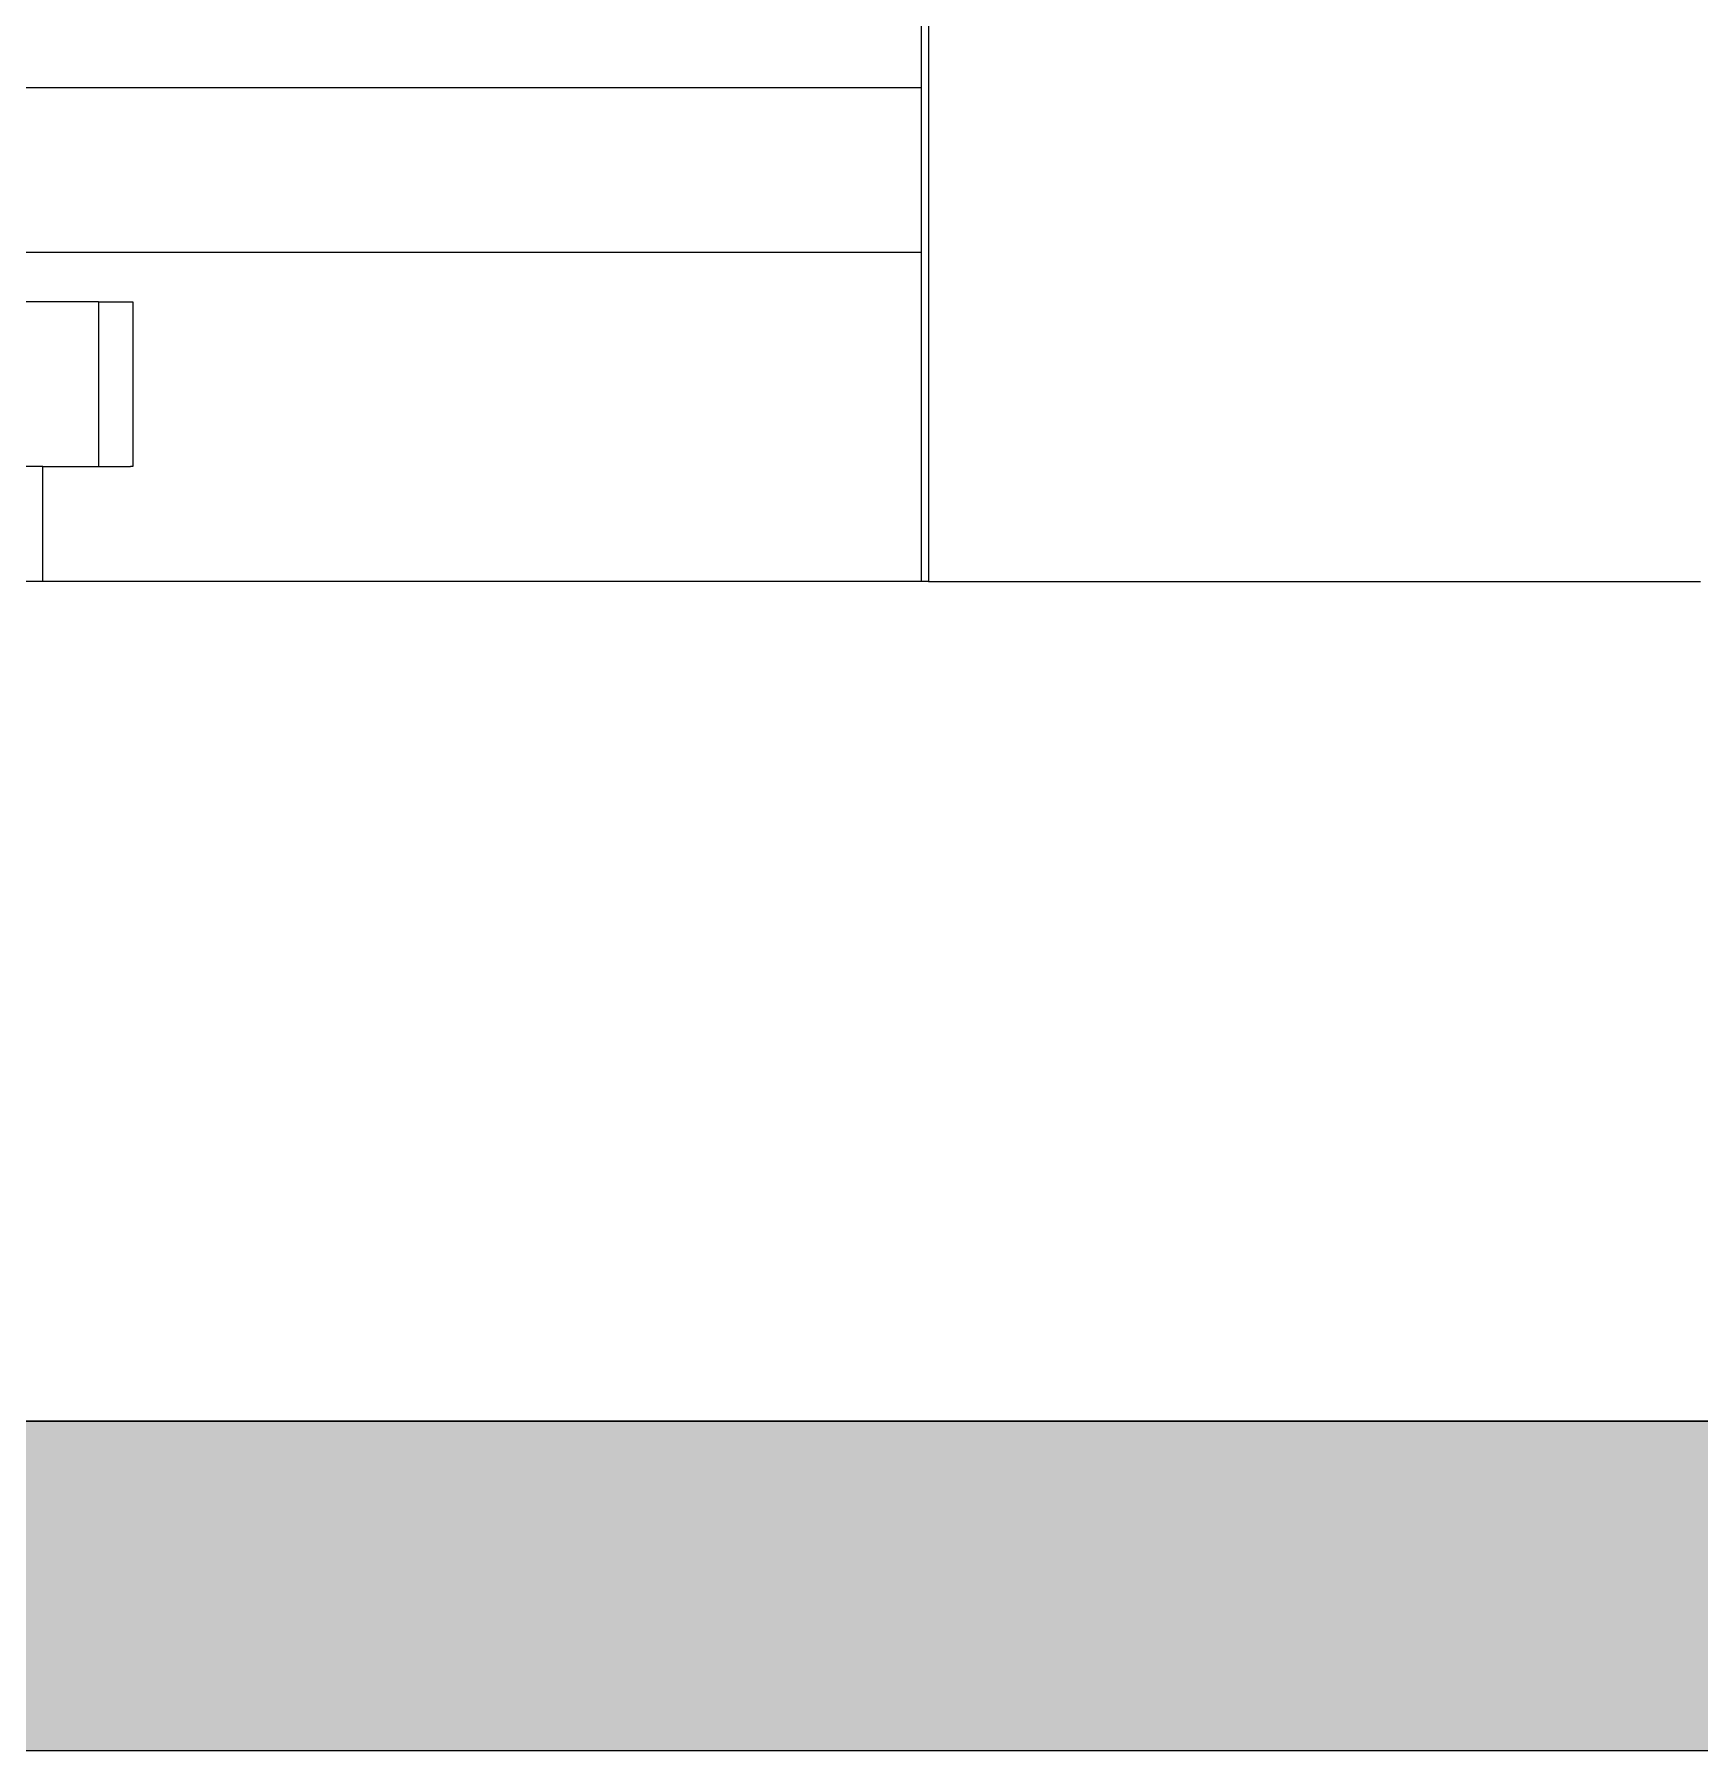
# Model space of a CAD drawing. Header units: metres. Extents: x 294 to 1101, y -498 to -355.
# Drawn here: x 624.683 to 625.694, y -488.368 to -487.325 of the extents above; entities that cross this region are included whole.
import ezdxf

# ---------------------------------------------------------------- set-up
doc = ezdxf.new("R2010")
doc.units = ezdxf.units.M
doc.layers.add('19-JARDINERIA', color=80, linetype='Continuous', lineweight=0)
doc.layers.add('wall', color=7, linetype='Continuous', lineweight=25)
doc.layers.add('SectionCutEdges', color=7, linetype='Continuous')

msp = doc.modelspace()

# ---------------------------------------------------------------- hatches: boundary and pattern name
at = {"layer": 'wall'}
h = msp.add_hatch(color=256, dxfattribs=at)
h.dxf.hatch_style = 1
h.paths.add_polyline_path([(634.8314, -488.1676), (633.846, -488.1676), (632.546, -488.1676), (631.346, -488.1676), (631.146, -488.1676), (626.9196, -488.1676), (620.6892, -488.1676), (616.2644, -488.1676), (615.0644, -488.1676), (613.9771, -488.1676), (613.7644, -488.1676), (611.8544, -488.1676), (611.8544, -488.3676), (634.8314, -488.3676)])

# ---------------------------------------------------------------- linework, layer by layer
for p, q in [((625.2216, -487.6576), (624.2713, -487.6576)), ((624.8559, -487.6576), (624.6268, -487.6576)), ((624.9474, -487.6576), (624.6879, -487.6576)), ((624.7852, -487.6576), (624.6879, -487.6576)), ((624.7139, -487.6576), (624.6879, -487.6576)), ((624.7515, -487.6576), (624.6879, -487.6576)), ((624.7152, -487.6576), (624.6879, -487.6576)), ((624.7628, -487.6576), (624.6879, -487.6576)), ((624.6949, -487.6576), (624.6879, -487.6576)), ((624.7482, -487.6576), (624.6879, -487.6576)), ((624.7609, -487.6576), (624.6949, -487.6576)), ((624.6968, -487.6576), (624.6967, -487.6576)), ((624.6969, -487.6576), (624.6968, -487.6576)), ((624.6971, -487.6576), (624.6969, -487.6576)), ((624.6974, -487.6576), (624.6971, -487.6576)), ((624.6977, -487.6576), (624.6974, -487.6576)), ((624.6981, -487.6576), (624.6977, -487.6576)), ((624.6986, -487.6576), (624.6981, -487.6576)), ((624.6991, -487.6576), (624.6986, -487.6576)), ((624.6997, -487.6576), (624.6991, -487.6576)), ((624.7004, -487.6576), (624.6997, -487.6576)), ((624.7011, -487.6576), (624.7004, -487.6576)), ((624.7018, -487.6576), (624.7011, -487.6576)), ((625.0652, -487.6576), (624.7018, -487.6576)), ((624.7087, -487.6576), (624.7081, -487.6576)), ((624.7106, -487.6576), (624.7087, -487.6576)), ((624.7124, -487.6576), (624.7106, -487.6576)), ((624.714, -487.6576), (624.7124, -487.6576)), ((624.7138, -487.6576), (624.7137, -487.6576)), ((624.714, -487.6576), (624.7138, -487.6576)), ((624.7152, -487.6576), (624.7139, -487.6576)), ((624.7142, -487.6576), (624.714, -487.6576)), ((624.7155, -487.6576), (624.714, -487.6576)), ((624.7145, -487.6576), (624.7142, -487.6576)), ((624.7149, -487.6576), (624.7145, -487.6576)), ((624.7146, -487.6576), (624.7145, -487.6576)), ((624.7147, -487.6576), (624.7146, -487.6576)), ((624.715, -487.6576), (624.7147, -487.6576)), ((624.7154, -487.6576), (624.7149, -487.6576)), ((624.7152, -487.6576), (624.715, -487.6576)), ((624.7156, -487.6576), (624.7152, -487.6576)), ((624.7388, -487.6576), (624.7152, -487.6576)), ((624.7166, -487.6576), (624.7152, -487.6576)), ((624.7159, -487.6576), (624.7154, -487.6576)), ((624.7168, -487.6576), (624.7155, -487.6576)), ((624.716, -487.6576), (624.7156, -487.6576)), ((624.7164, -487.6576), (624.716, -487.6576)), ((624.717, -487.6576), (624.7164, -487.6576)), ((624.7388, -487.6576), (624.7166, -487.6576)), ((624.7179, -487.6576), (624.7168, -487.6576)), ((624.7176, -487.6576), (624.717, -487.6576)), ((624.7182, -487.6576), (624.7176, -487.6576)), ((624.7189, -487.6576), (624.7179, -487.6576)), ((624.7189, -487.6576), (624.7182, -487.6576)), ((624.7198, -487.6576), (624.7189, -487.6576)), ((624.7197, -487.6576), (624.7189, -487.6576)), ((625.0831, -487.6576), (624.7197, -487.6576)), ((624.7204, -487.6576), (624.7198, -487.6576)), ((624.7209, -487.6576), (624.7204, -487.6576)), ((624.7212, -487.6576), (624.7209, -487.6576)), ((624.7213, -487.6576), (624.7212, -487.6576)), ((624.7265, -487.6576), (624.7259, -487.6576)), ((624.7284, -487.6576), (624.7265, -487.6576)), ((624.7302, -487.6576), (624.7284, -487.6576)), ((624.7318, -487.6576), (624.7302, -487.6576)), ((624.7317, -487.6576), (624.7316, -487.6576)), ((624.7318, -487.6576), (624.7317, -487.6576)), ((624.7321, -487.6576), (624.7318, -487.6576)), ((624.7333, -487.6576), (624.7318, -487.6576)), ((624.7324, -487.6576), (624.7321, -487.6576)), ((624.7328, -487.6576), (624.7324, -487.6576)), ((624.7332, -487.6576), (624.7328, -487.6576)), ((624.7337, -487.6576), (624.7332, -487.6576)), ((624.7346, -487.6576), (624.7333, -487.6576)), ((624.7358, -487.6576), (624.7346, -487.6576)), ((624.7368, -487.6576), (624.7358, -487.6576)), ((624.7376, -487.6576), (624.7368, -487.6576)), ((624.7383, -487.6576), (624.7376, -487.6576)), ((624.7387, -487.6576), (624.7383, -487.6576)), ((624.739, -487.6576), (624.7387, -487.6576)), ((624.7722, -487.6576), (624.7388, -487.6576)), ((624.7741, -487.6576), (624.7388, -487.6576)), ((624.7392, -487.6576), (624.739, -487.6576)), ((624.7398, -487.6576), (624.7392, -487.6576)), ((625.0814, -487.6576), (624.7392, -487.6576)), ((624.7439, -487.6576), (624.7398, -487.6576)), ((624.7476, -487.6576), (624.7439, -487.6576)), ((624.751, -487.6576), (624.7476, -487.6576)), ((624.808, -487.6576), (624.7482, -487.6576)), ((624.7541, -487.6576), (624.751, -487.6576)), ((624.8994, -487.6576), (624.7515, -487.6576)), ((624.7569, -487.6576), (624.7541, -487.6576)), ((624.7592, -487.6576), (624.7569, -487.6576)), ((624.7576, -487.6576), (624.757, -487.6576)), ((625.0993, -487.6576), (624.757, -487.6576)), ((624.7617, -487.6576), (624.7576, -487.6576)), ((624.7612, -487.6576), (624.7592, -487.6576)), ((624.786, -487.6576), (624.7609, -487.6576)), ((624.7628, -487.6576), (624.7612, -487.6576)), ((624.7655, -487.6576), (624.7617, -487.6576)), ((624.764, -487.6576), (624.7628, -487.6576)), ((624.9124, -487.6576), (624.7628, -487.6576)), ((624.7649, -487.6576), (624.764, -487.6576)), ((624.7653, -487.6576), (624.7649, -487.6576)), ((624.7689, -487.6576), (624.7655, -487.6576)), ((624.772, -487.6576), (624.7689, -487.6576)), ((624.7747, -487.6576), (624.772, -487.6576)), ((624.7741, -487.6576), (624.7722, -487.6576)), ((624.7976, -487.6576), (624.7741, -487.6576)), ((624.776, -487.6576), (624.7741, -487.6576)), ((624.7771, -487.6576), (624.7747, -487.6576)), ((624.7976, -487.6576), (624.776, -487.6576)), ((624.7791, -487.6576), (624.7771, -487.6576)), ((624.7807, -487.6576), (624.7791, -487.6576)), ((624.7819, -487.6576), (624.7807, -487.6576)), ((624.7827, -487.6576), (624.7819, -487.6576)), ((624.7831, -487.6576), (624.7827, -487.6576)), ((624.9384, -487.6576), (624.7852, -487.6576)), ((624.8227, -487.6576), (624.786, -487.6576)), ((624.8265, -487.6576), (624.7976, -487.6576)), ((624.8289, -487.6576), (624.7976, -487.6576)), ((624.8121, -487.6576), (624.808, -487.6576)), ((624.8718, -487.6576), (624.8121, -487.6576)), ((624.8803, -487.6576), (624.8227, -487.6576)), ((624.8289, -487.6576), (624.8265, -487.6576)), ((624.8514, -487.6576), (624.8289, -487.6576)), ((624.8313, -487.6576), (624.8289, -487.6576)), ((624.8514, -487.6576), (624.8313, -487.6576)), ((624.8767, -487.6576), (624.8514, -487.6576)), ((624.8794, -487.6576), (624.8514, -487.6576)), ((625.0809, -487.6576), (624.8559, -487.6576)), ((624.9273, -487.6576), (624.8718, -487.6576)), ((624.8794, -487.6576), (624.8767, -487.6576)), ((624.9004, -487.6576), (624.8794, -487.6576)), ((624.8821, -487.6576), (624.8794, -487.6576)), ((624.9256, -487.6576), (624.8803, -487.6576)), ((624.9004, -487.6576), (624.8821, -487.6576)), ((625.0427, -487.6576), (624.8994, -487.6576)), ((624.9225, -487.6576), (624.9004, -487.6576)), ((624.9254, -487.6576), (624.9004, -487.6576)), ((625.0574, -487.6576), (624.9124, -487.6576)), ((624.9254, -487.6576), (624.9225, -487.6576)), ((624.9446, -487.6576), (624.9254, -487.6576)), ((624.9284, -487.6576), (624.9254, -487.6576)), ((624.9332, -487.6576), (624.9256, -487.6576)), ((624.9499, -487.6576), (624.9273, -487.6576)), ((624.9446, -487.6576), (624.9284, -487.6576)), ((624.9813, -487.6576), (624.9332, -487.6576)), ((625.1577, -487.6576), (624.9383, -487.6576)), ((625.0868, -487.6576), (624.9384, -487.6576)), ((624.9637, -487.6576), (624.9446, -487.6576)), ((624.9667, -487.6576), (624.9446, -487.6576)), ((624.9782, -487.6576), (624.9499, -487.6576)), ((625.1756, -487.6576), (624.9561, -487.6576)), ((624.9667, -487.6576), (624.9637, -487.6576)), ((624.9838, -487.6576), (624.9667, -487.6576)), ((624.9698, -487.6576), (624.9667, -487.6576)), ((624.9838, -487.6576), (624.9698, -487.6576)), ((624.9771, -487.6576), (624.977, -487.6576)), ((624.9773, -487.6576), (624.9771, -487.6576)), ((624.9776, -487.6576), (624.9773, -487.6576)), ((624.978, -487.6576), (624.9776, -487.6576)), ((624.9785, -487.6576), (624.978, -487.6576)), ((625.0243, -487.6576), (624.9782, -487.6576)), ((624.9791, -487.6576), (624.9785, -487.6576)), ((624.9799, -487.6576), (624.9791, -487.6576)), ((624.9807, -487.6576), (624.9799, -487.6576)), ((624.9816, -487.6576), (624.9807, -487.6576)), ((625.0244, -487.6576), (624.9813, -487.6576)), ((624.9827, -487.6576), (624.9816, -487.6576)), ((624.9838, -487.6576), (624.9827, -487.6576)), ((624.985, -487.6576), (624.9838, -487.6576)), ((625.0002, -487.6576), (624.9838, -487.6576)), ((625.0031, -487.6576), (624.9838, -487.6576)), ((624.9863, -487.6576), (624.985, -487.6576)), ((624.9877, -487.6576), (624.9863, -487.6576)), ((624.9892, -487.6576), (624.9877, -487.6576)), ((624.9907, -487.6576), (624.9892, -487.6576)), ((624.9923, -487.6576), (624.9907, -487.6576)), ((624.9939, -487.6576), (624.9923, -487.6576)), ((624.9956, -487.6576), (624.9939, -487.6576)), ((624.9973, -487.6576), (624.9956, -487.6576)), ((624.999, -487.6576), (624.9973, -487.6576)), ((625.0008, -487.6576), (624.999, -487.6576)), ((625.0031, -487.6576), (625.0002, -487.6576)), ((625.0026, -487.6576), (625.0008, -487.6576)), ((625.0044, -487.6576), (625.0026, -487.6576)), ((625.0181, -487.6576), (625.0031, -487.6576)), ((625.0063, -487.6576), (625.0031, -487.6576)), ((625.0061, -487.6576), (625.0044, -487.6576)), ((625.0257, -487.6576), (625.0044, -487.6576)), ((625.0079, -487.6576), (625.0061, -487.6576)), ((625.0181, -487.6576), (625.0063, -487.6576)), ((625.0097, -487.6576), (625.0079, -487.6576)), ((625.0114, -487.6576), (625.0097, -487.6576)), ((625.0131, -487.6576), (625.0114, -487.6576)), ((625.0148, -487.6576), (625.0131, -487.6576)), ((625.0164, -487.6576), (625.0148, -487.6576)), ((625.018, -487.6576), (625.0164, -487.6576)), ((625.0195, -487.6576), (625.018, -487.6576)), ((625.0318, -487.6576), (625.0181, -487.6576)), ((625.0345, -487.6576), (625.0181, -487.6576)), ((625.0207, -487.6576), (625.0195, -487.6576)), ((625.021, -487.6576), (625.0207, -487.6576)), ((625.0224, -487.6576), (625.021, -487.6576)), ((625.0237, -487.6576), (625.0224, -487.6576)), ((625.0249, -487.6576), (625.0237, -487.6576)), ((625.0634, -487.6576), (625.0243, -487.6576)), ((625.036, -487.6576), (625.0244, -487.6576)), ((625.026, -487.6576), (625.0249, -487.6576)), ((625.1071, -487.6576), (625.0257, -487.6576)), ((625.0271, -487.6576), (625.026, -487.6576)), ((625.028, -487.6576), (625.0271, -487.6576)), ((625.0289, -487.6576), (625.028, -487.6576)), ((625.0296, -487.6576), (625.0289, -487.6576)), ((625.0302, -487.6576), (625.0296, -487.6576)), ((625.0307, -487.6576), (625.0302, -487.6576)), ((625.0312, -487.6576), (625.0307, -487.6576)), ((625.0314, -487.6576), (625.0312, -487.6576)), ((625.0316, -487.6576), (625.0314, -487.6576)), ((625.0317, -487.6576), (625.0316, -487.6576)), ((625.0345, -487.6576), (625.0318, -487.6576)), ((625.0472, -487.6576), (625.0345, -487.6576)), ((625.0376, -487.6576), (625.0345, -487.6576)), ((625.0623, -487.6576), (625.036, -487.6576)), ((625.0472, -487.6576), (625.0376, -487.6576)), ((625.181, -487.6576), (625.0427, -487.6576)), ((625.1996, -487.6576), (625.0441, -487.6576)), ((625.0583, -487.6576), (625.0472, -487.6576)), ((625.0608, -487.6576), (625.0472, -487.6576)), ((625.1974, -487.6576), (625.0574, -487.6576)), ((625.0608, -487.6576), (625.0583, -487.6576)), ((625.0711, -487.6576), (625.0608, -487.6576)), ((625.0636, -487.6576), (625.0608, -487.6576)), ((625.2175, -487.6576), (625.0619, -487.6576)), ((625.0949, -487.6576), (625.0623, -487.6576)), ((625.0654, -487.6576), (625.0634, -487.6576)), ((625.0711, -487.6576), (625.0636, -487.6576)), ((625.0677, -487.6576), (625.0652, -487.6576)), ((625.1015, -487.6576), (625.0654, -487.6576)), ((625.0702, -487.6576), (625.0677, -487.6576)), ((625.0729, -487.6576), (625.0702, -487.6576)), ((625.0797, -487.6576), (625.0711, -487.6576)), ((625.0818, -487.6576), (625.0711, -487.6576)), ((625.0757, -487.6576), (625.0729, -487.6576)), ((625.0786, -487.6576), (625.0757, -487.6576)), ((625.0816, -487.6576), (625.0786, -487.6576)), ((625.0818, -487.6576), (625.0797, -487.6576)), ((625.2216, -487.6576), (625.0809, -487.6576)), ((625.0847, -487.6576), (625.0816, -487.6576)), ((625.0896, -487.6576), (625.0818, -487.6576)), ((625.0843, -487.6576), (625.0818, -487.6576)), ((625.0855, -487.6576), (625.0831, -487.6576)), ((625.0896, -487.6576), (625.0843, -487.6576)), ((625.0879, -487.6576), (625.0847, -487.6576)), ((625.0881, -487.6576), (625.0855, -487.6576)), ((625.2216, -487.6576), (625.0868, -487.6576)), ((625.0911, -487.6576), (625.0879, -487.6576)), ((625.0908, -487.6576), (625.0881, -487.6576)), ((625.096, -487.6576), (625.0896, -487.6576)), ((625.0975, -487.6576), (625.0896, -487.6576)), ((625.0936, -487.6576), (625.0908, -487.6576)), ((625.0943, -487.6576), (625.0911, -487.6576)), ((625.0965, -487.6576), (625.0936, -487.6576)), ((625.0976, -487.6576), (625.0943, -487.6576)), ((625.1153, -487.6576), (625.0949, -487.6576)), ((625.0975, -487.6576), (625.096, -487.6576)), ((625.0995, -487.6576), (625.0965, -487.6576)), ((625.1027, -487.6576), (625.0975, -487.6576)), ((625.0995, -487.6576), (625.0975, -487.6576)), ((625.1009, -487.6576), (625.0976, -487.6576)), ((625.1025, -487.6576), (625.0995, -487.6576)), ((625.1027, -487.6576), (625.0995, -487.6576)), ((625.1042, -487.6576), (625.1009, -487.6576)), ((625.1322, -487.6576), (625.1015, -487.6576)), ((625.1057, -487.6576), (625.1025, -487.6576)), ((625.1069, -487.6576), (625.1027, -487.6576)), ((625.1077, -487.6576), (625.1027, -487.6576)), ((625.1076, -487.6576), (625.1042, -487.6576)), ((625.1089, -487.6576), (625.1057, -487.6576)), ((625.1077, -487.6576), (625.1069, -487.6576)), ((625.2043, -487.6576), (625.1071, -487.6576)), ((625.1108, -487.6576), (625.1076, -487.6576)), ((625.1104, -487.6576), (625.1077, -487.6576)), ((625.1091, -487.6576), (625.1077, -487.6576)), ((625.1122, -487.6576), (625.1089, -487.6576)), ((625.1104, -487.6576), (625.1091, -487.6576)), ((625.1125, -487.6576), (625.1104, -487.6576)), ((625.1125, -487.6576), (625.1104, -487.6576)), ((625.1141, -487.6576), (625.1108, -487.6576)), ((625.1155, -487.6576), (625.1122, -487.6576)), ((625.1125, -487.6576), (625.1125, -487.6576)), ((625.1126, -487.6576), (625.1125, -487.6576)), ((625.1131, -487.6576), (625.1125, -487.6576)), ((625.1127, -487.6576), (625.1126, -487.6576)), ((625.1173, -487.6576), (625.1141, -487.6576)), ((625.1219, -487.6576), (625.1153, -487.6576)), ((625.1188, -487.6576), (625.1155, -487.6576)), ((625.1205, -487.6576), (625.1173, -487.6576)), ((625.1221, -487.6576), (625.1188, -487.6576)), ((625.1236, -487.6576), (625.1205, -487.6576)), ((625.1434, -487.6576), (625.1219, -487.6576)), ((625.1254, -487.6576), (625.1221, -487.6576)), ((625.1266, -487.6576), (625.1236, -487.6576)), ((625.1287, -487.6576), (625.1254, -487.6576)), ((625.1295, -487.6576), (625.1266, -487.6576)), ((625.1319, -487.6576), (625.1287, -487.6576)), ((625.1323, -487.6576), (625.1295, -487.6576)), ((625.1352, -487.6576), (625.1319, -487.6576)), ((625.1439, -487.6576), (625.1322, -487.6576)), ((625.1349, -487.6576), (625.1323, -487.6576)), ((625.1375, -487.6576), (625.1349, -487.6576)), ((625.1383, -487.6576), (625.1352, -487.6576)), ((625.138, -487.6576), (625.1374, -487.6576)), ((625.2216, -487.6576), (625.1374, -487.6576)), ((625.1399, -487.6576), (625.1375, -487.6576)), ((625.1424, -487.6576), (625.138, -487.6576)), ((625.1414, -487.6576), (625.1383, -487.6576)), ((625.1461, -487.6576), (625.1399, -487.6576)), ((625.1444, -487.6576), (625.1414, -487.6576)), ((625.147, -487.6576), (625.1424, -487.6576)), ((625.1591, -487.6576), (625.1434, -487.6576)), ((625.1576, -487.6576), (625.1439, -487.6576)), ((625.1473, -487.6576), (625.1444, -487.6576)), ((625.1519, -487.6576), (625.147, -487.6576)), ((625.1501, -487.6576), (625.1473, -487.6576)), ((625.1528, -487.6576), (625.1501, -487.6576)), ((625.1569, -487.6576), (625.1519, -487.6576)), ((625.1553, -487.6576), (625.1528, -487.6576)), ((625.1559, -487.6576), (625.1553, -487.6576)), ((625.1578, -487.6576), (625.1553, -487.6576)), ((625.2216, -487.6576), (625.1553, -487.6576)), ((625.1602, -487.6576), (625.1559, -487.6576)), ((625.1622, -487.6576), (625.1569, -487.6576)), ((625.1774, -487.6576), (625.1576, -487.6576)), ((625.164, -487.6576), (625.1578, -487.6576)), ((625.1611, -487.6576), (625.1591, -487.6576)), ((625.1648, -487.6576), (625.1602, -487.6576)), ((625.169, -487.6576), (625.1611, -487.6576)), ((625.1677, -487.6576), (625.1622, -487.6576)), ((625.1697, -487.6576), (625.1648, -487.6576)), ((625.1733, -487.6576), (625.1677, -487.6576)), ((625.1692, -487.6576), (625.1685, -487.6576)), ((625.1731, -487.6576), (625.169, -487.6576)), ((625.1748, -487.6576), (625.1697, -487.6576)), ((625.179, -487.6576), (625.1733, -487.6576)), ((625.1801, -487.6576), (625.1748, -487.6576)), ((625.1912, -487.6576), (625.1774, -487.6576)), ((625.1812, -487.6576), (625.1787, -487.6576)), ((625.1848, -487.6576), (625.179, -487.6576)), ((625.1855, -487.6576), (625.1801, -487.6576)), ((625.2216, -487.6576), (625.181, -487.6576)), ((625.1838, -487.6576), (625.1812, -487.6576)), ((625.1864, -487.6576), (625.1838, -487.6576)), ((625.1907, -487.6576), (625.1848, -487.6576)), ((625.1911, -487.6576), (625.1855, -487.6576)), ((625.1891, -487.6576), (625.1864, -487.6576)), ((625.187, -487.6576), (625.1864, -487.6576)), ((625.1918, -487.6576), (625.1891, -487.6576)), ((625.1967, -487.6576), (625.1907, -487.6576)), ((625.1969, -487.6576), (625.1911, -487.6576)), ((625.1917, -487.6576), (625.1912, -487.6576)), ((625.2003, -487.6576), (625.1917, -487.6576)), ((625.1945, -487.6576), (625.1918, -487.6576)), ((625.1973, -487.6576), (625.1945, -487.6576)), ((625.199, -487.6576), (625.1966, -487.6576)), ((625.2026, -487.6576), (625.1967, -487.6576)), ((625.2027, -487.6576), (625.1969, -487.6576)), ((625.2001, -487.6576), (625.1973, -487.6576)), ((625.2216, -487.6576), (625.1974, -487.6576)), ((625.2016, -487.6576), (625.199, -487.6576)), ((625.2029, -487.6576), (625.2001, -487.6576)), ((625.2033, -487.6576), (625.2003, -487.6576)), ((625.2042, -487.6576), (625.2016, -487.6576)), ((625.2086, -487.6576), (625.2026, -487.6576)), ((625.2086, -487.6576), (625.2027, -487.6576)), ((625.2056, -487.6576), (625.2029, -487.6576)), ((625.2069, -487.6576), (625.2042, -487.6576)), ((625.2216, -487.6576), (625.2043, -487.6576)), ((625.2084, -487.6576), (625.2056, -487.6576)), ((625.2096, -487.6576), (625.2069, -487.6576)), ((625.2111, -487.6576), (625.2084, -487.6576)), ((625.2144, -487.6576), (625.2086, -487.6576)), ((625.2145, -487.6576), (625.2086, -487.6576)), ((625.2124, -487.6576), (625.2096, -487.6576)), ((625.2137, -487.6576), (625.2111, -487.6576)), ((625.2151, -487.6576), (625.2124, -487.6576)), ((625.2163, -487.6576), (625.2137, -487.6576)), ((625.2203, -487.6576), (625.2144, -487.6576)), ((625.2205, -487.6576), (625.2145, -487.6576)), ((625.2179, -487.6576), (625.2151, -487.6576)), ((625.2189, -487.6576), (625.2163, -487.6576)), ((625.2207, -487.6576), (625.2179, -487.6576)), ((625.2213, -487.6576), (625.2189, -487.6576)), ((625.2216, -487.6576), (625.2203, -487.6576)), ((625.2216, -487.6576), (625.2205, -487.6576)), ((625.2216, -487.6576), (625.2207, -487.6576)), ((625.2216, -487.6576), (625.2213, -487.6576)), ((625.2257, -487.6576), (625.2216, -487.6576)), ((620.6892, -488.1676), (626.9196, -488.1676)), ((620.7892, -488.1676), (626.8196, -488.1676)), ((620.8892, -488.1676), (626.7196, -488.1676)), ((624.0765, -488.1676), (626.1803, -488.1676)), ((624.6067, -488.1676), (624.6957, -488.1676)), ((624.6397, -488.1676), (624.9881, -488.1676)), ((624.6398, -488.1676), (624.7516, -488.1676)), ((624.6677, -488.1676), (624.6957, -488.1676)), ((624.6957, -488.1676), (624.7516, -488.1676)), ((624.6957, -488.1676), (624.6957, -488.1676)), ((624.6967, -488.1676), (624.6968, -488.1676)), ((624.6968, -488.1676), (624.6969, -488.1676)), ((624.6969, -488.1676), (624.6971, -488.1676)), ((624.6971, -488.1676), (624.6974, -488.1676)), ((624.6974, -488.1676), (624.6977, -488.1676)), ((624.6977, -488.1676), (624.6981, -488.1676)), ((624.6981, -488.1676), (624.6986, -488.1676)), ((624.6986, -488.1676), (624.6991, -488.1676)), ((624.6991, -488.1676), (624.6997, -488.1676)), ((624.6997, -488.1676), (624.7004, -488.1676)), ((624.7004, -488.1676), (624.7011, -488.1676)), ((624.7011, -488.1676), (624.7018, -488.1676)), ((624.7018, -488.1676), (624.7087, -488.1676)), ((624.7137, -488.1676), (624.7137, -488.1676)), ((624.7137, -488.1676), (624.7139, -488.1676)), ((624.7139, -488.1676), (624.7141, -488.1676)), ((624.7141, -488.1676), (624.7143, -488.1676)), ((624.7143, -488.1676), (624.7147, -488.1676)), ((624.7145, -488.1676), (624.7146, -488.1676)), ((624.7146, -488.1676), (624.7147, -488.1676)), ((624.7147, -488.1676), (624.7151, -488.1676)), ((624.7147, -488.1676), (624.715, -488.1676)), ((624.715, -488.1676), (624.7152, -488.1676)), ((624.7151, -488.1676), (624.7155, -488.1676)), ((624.7152, -488.1676), (624.7156, -488.1676)), ((624.7155, -488.1676), (624.7161, -488.1676)), ((624.7156, -488.1676), (624.716, -488.1676)), ((624.7159, -488.1676), (624.7172, -488.1676)), ((624.716, -488.1676), (624.7164, -488.1676)), ((624.7161, -488.1676), (624.7167, -488.1676)), ((624.7164, -488.1676), (624.717, -488.1676)), ((624.7167, -488.1676), (624.7173, -488.1676)), ((624.717, -488.1676), (624.7176, -488.1676)), ((624.7172, -488.1676), (624.7183, -488.1676)), ((624.7173, -488.1676), (624.7181, -488.1676)), ((624.7176, -488.1676), (624.7182, -488.1676)), ((624.7181, -488.1676), (624.7188, -488.1676)), ((624.7182, -488.1676), (624.7189, -488.1676)), ((624.7183, -488.1676), (624.7192, -488.1676)), ((624.7188, -488.1676), (624.9383, -488.1676)), ((624.7189, -488.1676), (624.7197, -488.1676)), ((624.7192, -488.1676), (624.72, -488.1676)), ((624.7197, -488.1676), (624.7265, -488.1676)), ((624.72, -488.1676), (624.7206, -488.1676)), ((624.7205, -488.1676), (624.7398, -488.1676)), ((624.7206, -488.1676), (624.721, -488.1676)), ((624.721, -488.1676), (624.7213, -488.1676)), ((624.7213, -488.1676), (624.7213, -488.1676)), ((624.7315, -488.1676), (624.7316, -488.1676)), ((624.7316, -488.1676), (624.7317, -488.1676)), ((624.7317, -488.1676), (624.7319, -488.1676)), ((624.7319, -488.1676), (624.7322, -488.1676)), ((624.7322, -488.1676), (624.7325, -488.1676)), ((624.7325, -488.1676), (624.7329, -488.1676)), ((624.7329, -488.1676), (624.7334, -488.1676)), ((624.7334, -488.1676), (624.7339, -488.1676)), ((624.7337, -488.1676), (624.735, -488.1676)), ((624.7339, -488.1676), (624.7345, -488.1676)), ((624.7345, -488.1676), (624.7352, -488.1676)), ((624.735, -488.1676), (624.7361, -488.1676)), ((624.7352, -488.1676), (624.7359, -488.1676)), ((624.7359, -488.1676), (624.7367, -488.1676)), ((624.7361, -488.1676), (624.7371, -488.1676)), ((624.7367, -488.1676), (624.9561, -488.1676)), ((624.7371, -488.1676), (624.7378, -488.1676)), ((624.7378, -488.1676), (624.7384, -488.1676)), ((624.7384, -488.1676), (624.7576, -488.1676)), ((624.7384, -488.1676), (624.7389, -488.1676)), ((624.7389, -488.1676), (624.7391, -488.1676)), ((624.7391, -488.1676), (624.7392, -488.1676)), ((624.7398, -488.1676), (624.7439, -488.1676)), ((624.7435, -488.1676), (624.786, -488.1676)), ((624.7439, -488.1676), (624.7476, -488.1676)), ((624.7476, -488.1676), (624.751, -488.1676)), ((624.751, -488.1676), (624.7541, -488.1676)), ((624.7541, -488.1676), (624.7569, -488.1676)), ((624.7569, -488.1676), (624.7592, -488.1676)), ((624.7576, -488.1676), (624.7617, -488.1676)), ((624.7592, -488.1676), (624.7612, -488.1676)), ((624.7612, -488.1676), (624.7628, -488.1676)), ((624.7617, -488.1676), (624.7655, -488.1676)), ((624.7628, -488.1676), (624.764, -488.1676)), ((624.764, -488.1676), (624.7649, -488.1676)), ((624.7649, -488.1676), (624.7653, -488.1676)), ((624.7655, -488.1676), (624.7689, -488.1676)), ((624.7689, -488.1676), (624.772, -488.1676)), ((624.772, -488.1676), (624.7747, -488.1676)), ((624.7747, -488.1676), (624.7771, -488.1676)), ((624.7771, -488.1676), (624.7791, -488.1676)), ((624.7791, -488.1676), (624.7807, -488.1676)), ((624.7807, -488.1676), (624.7819, -488.1676)), ((624.7819, -488.1676), (624.7827, -488.1676)), ((624.7827, -488.1676), (624.7831, -488.1676)), ((624.786, -488.1676), (624.808, -488.1676)), ((624.808, -488.1676), (625.2449, -488.1676)), ((624.8767, -488.1676), (624.9256, -488.1676)), ((624.9256, -488.1676), (624.9499, -488.1676)), ((624.9474, -488.1676), (624.9998, -488.1676)), ((624.9474, -488.1676), (624.9867, -488.1676)), ((624.9499, -488.1676), (625.4498, -488.1676)), ((624.977, -488.1676), (624.9771, -488.1676)), ((624.9771, -488.1676), (624.9773, -488.1676)), ((624.9773, -488.1676), (624.9776, -488.1676)), ((624.9776, -488.1676), (624.978, -488.1676)), ((624.978, -488.1676), (624.9785, -488.1676)), ((624.9785, -488.1676), (624.9791, -488.1676)), ((624.9791, -488.1676), (624.9799, -488.1676)), ((624.9799, -488.1676), (624.9807, -488.1676)), ((624.9807, -488.1676), (624.9816, -488.1676)), ((624.9816, -488.1676), (624.9827, -488.1676)), ((624.9826, -488.1676), (625.036, -488.1676)), ((624.9827, -488.1676), (624.9838, -488.1676)), ((624.9838, -488.1676), (624.985, -488.1676)), ((624.985, -488.1676), (624.9863, -488.1676)), ((624.9863, -488.1676), (624.9877, -488.1676)), ((624.9867, -488.1676), (625.0209, -488.1676)), ((624.9877, -488.1676), (624.9881, -488.1676)), ((624.9881, -488.1676), (625.0044, -488.1676)), ((624.9881, -488.1676), (624.9892, -488.1676)), ((624.9892, -488.1676), (624.9907, -488.1676)), ((624.9907, -488.1676), (624.9923, -488.1676)), ((624.9923, -488.1676), (624.9939, -488.1676)), ((624.9939, -488.1676), (624.9956, -488.1676)), ((624.9956, -488.1676), (624.9973, -488.1676)), ((624.9973, -488.1676), (624.999, -488.1676)), ((624.999, -488.1676), (625.0008, -488.1676)), ((624.9998, -488.1676), (625.026, -488.1676)), ((624.9998, -488.1676), (625.0408, -488.1676)), ((625.0005, -488.1676), (625.0814, -488.1676)), ((625.0008, -488.1676), (625.0026, -488.1676)), ((625.0026, -488.1676), (625.0044, -488.1676)), ((625.0044, -488.1676), (625.0061, -488.1676)), ((625.0044, -488.1676), (625.0207, -488.1676)), ((625.0061, -488.1676), (625.0079, -488.1676)), ((625.0079, -488.1676), (625.0097, -488.1676)), ((625.0097, -488.1676), (625.0114, -488.1676)), ((625.0114, -488.1676), (625.0131, -488.1676)), ((625.0131, -488.1676), (625.0148, -488.1676)), ((625.0148, -488.1676), (625.0164, -488.1676)), ((625.0164, -488.1676), (625.018, -488.1676)), ((625.018, -488.1676), (625.0195, -488.1676)), ((625.0184, -488.1676), (625.0993, -488.1676)), ((625.0195, -488.1676), (625.021, -488.1676)), ((625.0207, -488.1676), (625.3137, -488.1676)), ((625.0209, -488.1676), (625.042, -488.1676)), ((625.021, -488.1676), (625.0224, -488.1676)), ((625.0224, -488.1676), (625.0237, -488.1676)), ((625.0237, -488.1676), (625.0249, -488.1676)), ((625.0249, -488.1676), (625.0257, -488.1676)), ((625.0257, -488.1676), (625.026, -488.1676)), ((625.026, -488.1676), (625.0271, -488.1676)), ((625.026, -488.1676), (625.5587, -488.1676)), ((625.026, -488.1676), (625.067, -488.1676)), ((625.0271, -488.1676), (625.028, -488.1676)), ((625.028, -488.1676), (625.0289, -488.1676)), ((625.0289, -488.1676), (625.0296, -488.1676)), ((625.0296, -488.1676), (625.0302, -488.1676)), ((625.0302, -488.1676), (625.0307, -488.1676)), ((625.0307, -488.1676), (625.0312, -488.1676)), ((625.0312, -488.1676), (625.0314, -488.1676)), ((625.0314, -488.1676), (625.0316, -488.1676)), ((625.0316, -488.1676), (625.0317, -488.1676)), ((625.0344, -488.1676), (625.0901, -488.1676)), ((625.0344, -488.1676), (625.042, -488.1676)), ((625.036, -488.1676), (625.0634, -488.1676)), ((625.0408, -488.1676), (625.0765, -488.1676)), ((625.042, -488.1676), (625.0547, -488.1676)), ((625.042, -488.1676), (625.0498, -488.1676)), ((625.0498, -488.1676), (625.0547, -488.1676)), ((625.0503, -488.1676), (625.2494, -488.1676)), ((625.0547, -488.1676), (625.0605, -488.1676)), ((625.0547, -488.1676), (625.0668, -488.1676)), ((625.0583, -488.1676), (625.1153, -488.1676)), ((625.0605, -488.1676), (625.0668, -488.1676)), ((625.0634, -488.1676), (625.6117, -488.1676)), ((625.0668, -488.1676), (625.0771, -488.1676)), ((625.0668, -488.1676), (625.0735, -488.1676)), ((625.067, -488.1676), (625.1028, -488.1676)), ((625.0681, -488.1676), (625.2673, -488.1676)), ((625.0735, -488.1676), (625.0771, -488.1676)), ((625.0765, -488.1676), (625.0901, -488.1676)), ((625.0771, -488.1676), (625.0814, -488.1676)), ((625.0771, -488.1676), (625.0864, -488.1676)), ((625.0814, -488.1676), (625.0864, -488.1676)), ((625.0864, -488.1676), (625.0941, -488.1676)), ((625.0864, -488.1676), (625.0917, -488.1676)), ((625.09, -488.1676), (625.1486, -488.1676)), ((625.0901, -488.1676), (625.1183, -488.1676)), ((625.0901, -488.1676), (625.1068, -488.1676)), ((625.0917, -488.1676), (625.0941, -488.1676)), ((625.0941, -488.1676), (625.0972, -488.1676)), ((625.0941, -488.1676), (625.1006, -488.1676)), ((625.0972, -488.1676), (625.1006, -488.1676)), ((625.1006, -488.1676), (625.1057, -488.1676)), ((625.1006, -488.1676), (625.1044, -488.1676)), ((625.1021, -488.1676), (625.1611, -488.1676)), ((625.1028, -488.1676), (625.1183, -488.1676)), ((625.1044, -488.1676), (625.1057, -488.1676)), ((625.1057, -488.1676), (625.1076, -488.1676)), ((625.1057, -488.1676), (625.1093, -488.1676)), ((625.1063, -488.1676), (625.3428, -488.1676)), ((625.1068, -488.1676), (625.1315, -488.1676)), ((625.1076, -488.1676), (625.1093, -488.1676)), ((625.1093, -488.1676), (625.1118, -488.1676)), ((625.1093, -488.1676), (625.1116, -488.1676)), ((625.1116, -488.1676), (625.1118, -488.1676)), ((625.1118, -488.1676), (625.1127, -488.1676)), ((625.1118, -488.1676), (625.1126, -488.1676)), ((625.1126, -488.1676), (625.1131, -488.1676)), ((625.1127, -488.1676), (625.172, -488.1676)), ((625.1153, -488.1676), (625.1439, -488.1676)), ((625.1183, -488.1676), (625.1333, -488.1676)), ((625.1183, -488.1676), (625.6912, -488.1676)), ((625.1241, -488.1676), (625.3606, -488.1676)), ((625.1315, -488.1676), (625.1486, -488.1676)), ((625.1333, -488.1676), (625.1585, -488.1676)), ((625.1439, -488.1676), (625.7282, -488.1676)), ((625.1486, -488.1676), (625.1783, -488.1676)), ((625.1486, -488.1676), (625.1506, -488.1676)), ((625.1506, -488.1676), (625.1639, -488.1676)), ((625.1577, -488.1676), (625.1586, -488.1676)), ((625.1585, -488.1676), (625.1781, -488.1676)), ((625.1586, -488.1676), (625.1595, -488.1676)), ((625.1595, -488.1676), (625.1604, -488.1676)), ((625.1604, -488.1676), (625.1613, -488.1676)), ((625.1611, -488.1676), (625.1912, -488.1676)), ((625.1613, -488.1676), (625.1623, -488.1676)), ((625.1623, -488.1676), (625.1634, -488.1676)), ((625.1634, -488.1676), (625.1644, -488.1676)), ((625.1639, -488.1676), (625.1714, -488.1676)), ((625.1644, -488.1676), (625.1655, -488.1676)), ((625.1655, -488.1676), (625.1666, -488.1676)), ((625.1666, -488.1676), (625.1677, -488.1676)), ((625.1677, -488.1676), (625.1689, -488.1676)), ((625.1685, -488.1676), (625.405, -488.1676)), ((625.1689, -488.1676), (625.17, -488.1676)), ((625.17, -488.1676), (625.1711, -488.1676)), ((625.1711, -488.1676), (625.1723, -488.1676)), ((625.1714, -488.1676), (625.172, -488.1676)), ((625.172, -488.1676), (625.202, -488.1676)), ((625.172, -488.1676), (625.1731, -488.1676)), ((625.1723, -488.1676), (625.1734, -488.1676)), ((625.1734, -488.1676), (625.1745, -488.1676)), ((625.1745, -488.1676), (625.1756, -488.1676)), ((625.1756, -488.1676), (625.1767, -488.1676)), ((625.1756, -488.1676), (625.1764, -488.1676)), ((625.1764, -488.1676), (625.1773, -488.1676)), ((625.1767, -488.1676), (625.1777, -488.1676)), ((625.1773, -488.1676), (625.1782, -488.1676)), ((625.1777, -488.1676), (625.1787, -488.1676)), ((625.1781, -488.1676), (625.1783, -488.1676)), ((625.1782, -488.1676), (625.1792, -488.1676)), ((625.1783, -488.1676), (625.7771, -488.1676)), ((625.1783, -488.1676), (625.1921, -488.1676)), ((625.1792, -488.1676), (625.1802, -488.1676)), ((625.1802, -488.1676), (625.1812, -488.1676)), ((625.1812, -488.1676), (625.1823, -488.1676)), ((625.1823, -488.1676), (625.1834, -488.1676)), ((625.1834, -488.1676), (625.1845, -488.1676)), ((625.1845, -488.1676), (625.1856, -488.1676)), ((625.1856, -488.1676), (625.1867, -488.1676)), ((625.1864, -488.1676), (625.4228, -488.1676)), ((625.1867, -488.1676), (625.1879, -488.1676)), ((625.1879, -488.1676), (625.189, -488.1676)), ((625.189, -488.1676), (625.1901, -488.1676)), ((625.1901, -488.1676), (625.1912, -488.1676)), ((625.1912, -488.1676), (625.1924, -488.1676)), ((625.1912, -488.1676), (625.7954, -488.1676)), ((625.1921, -488.1676), (625.2005, -488.1676)), ((625.1924, -488.1676), (625.1934, -488.1676)), ((625.1934, -488.1676), (625.1945, -488.1676)), ((625.1942, -488.1676), (625.2216, -488.1676)), ((625.1945, -488.1676), (625.1956, -488.1676)), ((625.1956, -488.1676), (625.1966, -488.1676)), ((625.1996, -488.1676), (625.4361, -488.1676)), ((625.2005, -488.1676), (625.202, -488.1676)), ((625.202, -488.1676), (625.2033, -488.1676)), ((625.202, -488.1676), (625.8115, -488.1676)), ((625.2175, -488.1676), (625.4539, -488.1676)), ((625.2216, -488.1676), (625.41, -488.1676)), ((625.237, -488.1676), (625.2378, -488.1676)), ((625.2378, -488.1676), (625.2386, -488.1676)), ((625.2386, -488.1676), (625.2395, -488.1676)), ((625.2395, -488.1676), (625.2405, -488.1676)), ((625.2405, -488.1676), (625.2414, -488.1676)), ((625.2414, -488.1676), (625.2424, -488.1676)), ((625.2424, -488.1676), (625.2435, -488.1676)), ((625.2435, -488.1676), (625.2445, -488.1676)), ((625.2445, -488.1676), (625.2456, -488.1676)), ((625.2449, -488.1676), (625.6163, -488.1676)), ((625.2456, -488.1676), (625.2467, -488.1676)), ((625.2467, -488.1676), (625.2478, -488.1676)), ((625.2478, -488.1676), (625.2489, -488.1676)), ((625.2489, -488.1676), (625.25, -488.1676)), ((625.25, -488.1676), (625.2511, -488.1676)), ((625.2511, -488.1676), (625.2522, -488.1676)), ((625.2522, -488.1676), (625.2533, -488.1676)), ((625.2533, -488.1676), (625.2543, -488.1676)), ((625.2543, -488.1676), (625.2554, -488.1676)), ((625.2548, -488.1676), (625.2556, -488.1676)), ((625.2554, -488.1676), (625.2564, -488.1676)), ((625.2556, -488.1676), (625.2565, -488.1676)), ((625.2564, -488.1676), (625.2574, -488.1676)), ((625.2565, -488.1676), (625.2574, -488.1676)), ((625.2574, -488.1676), (625.2584, -488.1676)), ((625.2574, -488.1676), (625.2583, -488.1676)), ((625.2583, -488.1676), (625.2593, -488.1676)), ((625.2584, -488.1676), (625.2593, -488.1676)), ((625.2593, -488.1676), (625.2602, -488.1676)), ((625.2593, -488.1676), (625.2603, -488.1676)), ((625.2602, -488.1676), (625.2611, -488.1676)), ((625.2603, -488.1676), (625.2613, -488.1676)), ((625.2611, -488.1676), (625.2619, -488.1676)), ((625.2613, -488.1676), (625.2624, -488.1676)), ((625.2624, -488.1676), (625.2634, -488.1676)), ((625.2634, -488.1676), (625.2645, -488.1676)), ((625.2645, -488.1676), (625.2656, -488.1676)), ((625.2656, -488.1676), (625.2667, -488.1676)), ((625.2667, -488.1676), (625.2678, -488.1676)), ((625.2678, -488.1676), (625.2689, -488.1676)), ((625.2689, -488.1676), (625.27, -488.1676)), ((625.27, -488.1676), (625.2711, -488.1676)), ((625.2711, -488.1676), (625.2722, -488.1676)), ((625.2722, -488.1676), (625.2732, -488.1676)), ((625.2732, -488.1676), (625.2743, -488.1676)), ((625.2743, -488.1676), (625.2753, -488.1676)), ((625.2753, -488.1676), (625.2762, -488.1676)), ((625.2762, -488.1676), (625.2772, -488.1676)), ((625.2772, -488.1676), (625.2781, -488.1676)), ((625.2781, -488.1676), (625.2789, -488.1676)), ((625.2789, -488.1676), (625.2797, -488.1676)), ((625.3137, -488.1676), (625.3316, -488.1676)), ((625.3316, -488.1676), (625.3675, -488.1676)), ((625.3893, -488.1676), (625.3893, -488.1676)), ((625.3893, -488.1676), (625.3894, -488.1676)), ((625.3894, -488.1676), (625.3896, -488.1676)), ((625.3896, -488.1676), (625.3898, -488.1676)), ((625.3898, -488.1676), (625.3902, -488.1676)), ((625.3902, -488.1676), (625.3906, -488.1676)), ((625.3906, -488.1676), (625.391, -488.1676)), ((625.391, -488.1676), (625.3915, -488.1676)), ((625.3915, -488.1676), (625.3921, -488.1676)), ((625.3921, -488.1676), (625.3928, -488.1676)), ((625.3928, -488.1676), (625.3935, -488.1676)), ((625.3935, -488.1676), (625.3943, -488.1676)), ((625.3943, -488.1676), (625.3951, -488.1676)), ((625.3951, -488.1676), (625.396, -488.1676)), ((625.396, -488.1676), (625.3969, -488.1676)), ((625.3969, -488.1676), (625.3978, -488.1676)), ((625.3978, -488.1676), (625.3988, -488.1676)), ((625.3988, -488.1676), (625.3999, -488.1676)), ((625.3999, -488.1676), (625.4009, -488.1676)), ((625.4009, -488.1676), (625.402, -488.1676)), ((625.402, -488.1676), (625.4047, -488.1676)), ((625.4047, -488.1676), (625.4072, -488.1676)), ((625.4072, -488.1676), (625.4098, -488.1676)), ((625.4098, -488.1676), (625.4122, -488.1676)), ((625.41, -488.1676), (625.5936, -488.1676)), ((625.4122, -488.1676), (625.4145, -488.1676)), ((625.4145, -488.1676), (625.4168, -488.1676)), ((625.4168, -488.1676), (625.4189, -488.1676)), ((625.4189, -488.1676), (625.4209, -488.1676)), ((625.4209, -488.1676), (625.4228, -488.1676)), ((625.4228, -488.1676), (625.4246, -488.1676)), ((625.4246, -488.1676), (625.4262, -488.1676)), ((625.4262, -488.1676), (625.4276, -488.1676)), ((625.4276, -488.1676), (625.4289, -488.1676)), ((625.4289, -488.1676), (625.4301, -488.1676)), ((625.4301, -488.1676), (625.431, -488.1676)), ((625.431, -488.1676), (625.4318, -488.1676)), ((625.4318, -488.1676), (625.4324, -488.1676)), ((625.4324, -488.1676), (625.4329, -488.1676)), ((625.4329, -488.1676), (625.4332, -488.1676)), ((625.4332, -488.1676), (625.4333, -488.1676)), ((625.4333, -488.1676), (625.4333, -488.1676)), ((625.4333, -488.1676), (625.4334, -488.1676)), ((625.4334, -488.1676), (625.4336, -488.1676)), ((625.4336, -488.1676), (625.4338, -488.1676)), ((625.4338, -488.1676), (625.4341, -488.1676)), ((625.4341, -488.1676), (625.4345, -488.1676)), ((625.4345, -488.1676), (625.4349, -488.1676)), ((625.4349, -488.1676), (625.4354, -488.1676)), ((625.4354, -488.1676), (625.436, -488.1676)), ((625.436, -488.1676), (625.4366, -488.1676)), ((625.4366, -488.1676), (625.4373, -488.1676)), ((625.4373, -488.1676), (625.438, -488.1676)), ((625.438, -488.1676), (625.4388, -488.1676)), ((625.4388, -488.1676), (625.4396, -488.1676)), ((625.4396, -488.1676), (625.4405, -488.1676)), ((625.4405, -488.1676), (625.4414, -488.1676)), ((625.4414, -488.1676), (625.4424, -488.1676)), ((625.4424, -488.1676), (625.4434, -488.1676)), ((625.4434, -488.1676), (625.4444, -488.1676)), ((625.4444, -488.1676), (625.4454, -488.1676)), ((625.4454, -488.1676), (625.4465, -488.1676)), ((625.4465, -488.1676), (625.4476, -488.1676)), ((625.4476, -488.1676), (625.4486, -488.1676)), ((625.4486, -488.1676), (625.4497, -488.1676)), ((625.4497, -488.1676), (625.4509, -488.1676)), ((625.4498, -488.1676), (625.874, -488.1676)), ((625.4557, -488.1676), (625.476, -488.1676)), ((625.476, -488.1676), (625.576, -488.1676)), ((625.5586, -488.1676), (625.5587, -488.1676)), ((625.5587, -488.1676), (625.5796, -488.1676)), ((625.5587, -488.1676), (625.6898, -488.1676)), ((625.5587, -488.1676), (626.011, -488.1676)), ((625.5796, -488.1676), (625.6189, -488.1676)), ((625.5936, -488.1676), (625.7972, -488.1676)), ((625.6117, -488.1676), (626.0778, -488.1676)), ((625.6163, -488.1676), (625.6378, -488.1676)), ((625.6189, -488.1676), (625.6714, -488.1676)), ((625.6191, -488.1676), (625.6253, -488.1676)), ((625.6253, -488.1676), (625.6275, -488.1676)), ((625.6275, -488.1676), (625.6297, -488.1676)), ((625.6297, -488.1676), (625.6316, -488.1676)), ((625.6316, -488.1676), (625.6334, -488.1676)), ((625.6334, -488.1676), (625.635, -488.1676)), ((625.635, -488.1676), (625.6364, -488.1676)), ((625.6364, -488.1676), (625.6376, -488.1676)), ((625.6369, -488.1676), (625.6431, -488.1676)), ((625.6376, -488.1676), (625.6386, -488.1676)), ((625.6378, -488.1676), (625.6808, -488.1676)), ((625.6386, -488.1676), (625.6395, -488.1676)), ((625.6395, -488.1676), (625.6401, -488.1676)), ((625.6401, -488.1676), (625.6405, -488.1676)), ((625.6405, -488.1676), (625.6407, -488.1676)), ((625.6431, -488.1676), (625.6454, -488.1676)), ((625.6454, -488.1676), (625.6475, -488.1676)), ((625.6475, -488.1676), (625.6495, -488.1676)), ((625.6495, -488.1676), (625.6512, -488.1676)), ((625.6512, -488.1676), (625.6528, -488.1676)), ((625.6528, -488.1676), (625.6542, -488.1676)), ((625.6542, -488.1676), (625.6555, -488.1676)), ((625.6555, -488.1676), (625.6565, -488.1676)), ((625.6565, -488.1676), (625.6573, -488.1676)), ((625.6573, -488.1676), (625.6579, -488.1676)), ((625.6579, -488.1676), (625.6584, -488.1676)), ((625.6584, -488.1676), (625.6586, -488.1676)), ((625.6714, -488.1676), (625.6912, -488.1676)), ((625.6808, -488.1676), (625.6818, -488.1676)), ((625.6898, -488.1676), (625.6937, -488.1676)), ((625.6912, -488.1676), (625.7159, -488.1676)), ((625.6912, -488.1676), (626.1777, -488.1676)), ((611.8544, -488.3676), (634.8314, -488.3676))]:
    msp.add_line(p, q)
at = {"layer": '19-JARDINERIA', "color": 251}
for p, q in [((625.2257, -484.3176), (625.2257, -487.6576)), ((625.2216, -487.3576), (625.2216, -485.7876)), ((625.2216, -487.3576), (624.6509, -487.3576)), ((625.2216, -487.4576), (625.2216, -487.3576)), ((625.2216, -487.4576), (624.6509, -487.4576)), ((625.2216, -487.6576), (625.2216, -487.4576)), ((624.7216, -487.4876), (624.6509, -487.4876)), ((624.7216, -487.4876), (624.7216, -487.5876)), ((624.7216, -487.4876), (624.7254, -487.4876)), ((624.7254, -487.4876), (624.729, -487.4876)), ((624.729, -487.4876), (624.7323, -487.4876)), ((624.7323, -487.4876), (624.7352, -487.4876)), ((624.7352, -487.4876), (624.7376, -487.4876)), ((624.7376, -487.4876), (624.7396, -487.4876)), ((624.7396, -487.4876), (624.7411, -487.4876)), ((624.7411, -487.4876), (624.7418, -487.4876)), ((624.7418, -487.4876), (624.7421, -487.4876)), ((624.7421, -487.4876), (624.7425, -487.4876)), ((624.7426, -487.4876), (624.7425, -487.4876)), ((624.7426, -487.4876), (624.7426, -487.5876)), ((624.6879, -487.5876), (624.6004, -487.5876)), ((624.6879, -487.6576), (624.6879, -487.5876)), ((624.6879, -487.5876), (624.7216, -487.5876)), ((624.7216, -487.5876), (624.7254, -487.5876)), ((624.7254, -487.5876), (624.729, -487.5876)), ((624.729, -487.5876), (624.7323, -487.5876)), ((624.7323, -487.5876), (624.7352, -487.5876)), ((624.7352, -487.5876), (624.7376, -487.5876)), ((624.7376, -487.5876), (624.7396, -487.5876)), ((624.7396, -487.5876), (624.7411, -487.5876)), ((624.7418, -487.5876), (624.7411, -487.5876)), ((624.7421, -487.5876), (624.7418, -487.5876)), ((624.7425, -487.5876), (624.7421, -487.5876)), ((624.7426, -487.5876), (624.7425, -487.5876))]:
    msp.add_line(p, q, dxfattribs=at)
at = {"layer": 'SectionCutEdges'}
for p, q in [((624.6879, -487.6576), (624.584, -487.6576)), ((625.2216, -487.6576), (624.6879, -487.6576)), ((625.2257, -487.6576), (625.2216, -487.6576)), ((625.2257, -487.6576), (625.6946, -487.6576)), ((631.346, -488.1676), (616.2644, -488.1676))]:
    msp.add_line(p, q, dxfattribs=at)

doc.saveas('drawing.dxf')
